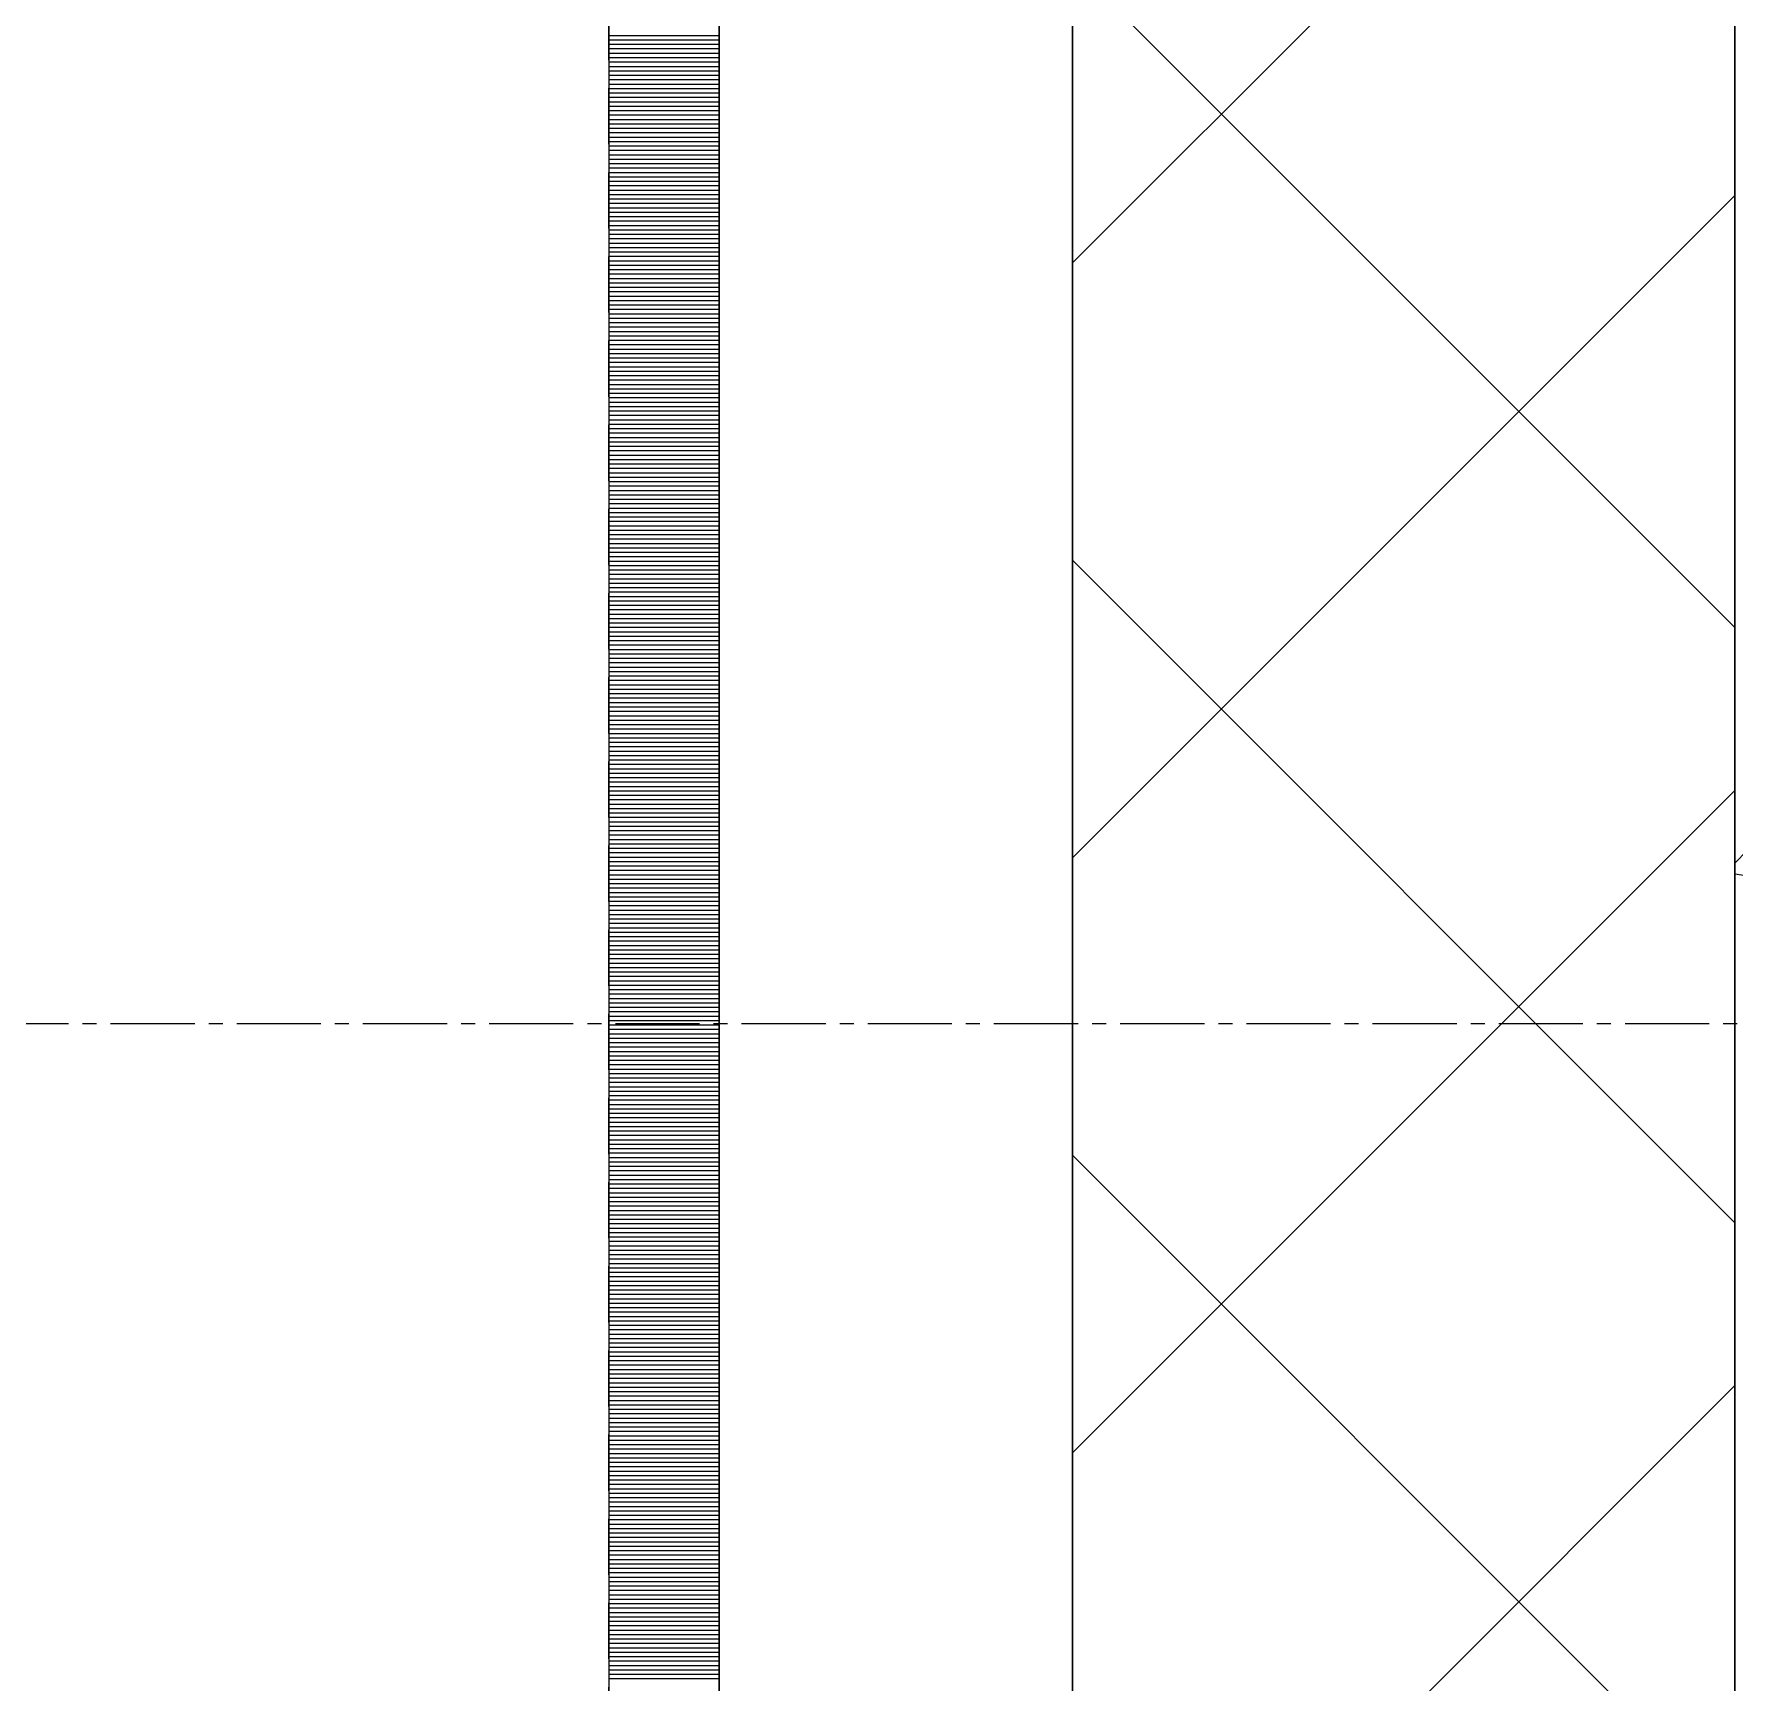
# Model space of a CAD drawing. Header units: millimetres. Extents: x 470010 to 1231400, y -134005 to 421770.
# Drawn here: x 672388.4 to 672773.6, y -67060.5 to -66687.2 of the extents above; entities that cross this region are included whole.
import ezdxf
from ezdxf.enums import TextEntityAlignment as Align

# ---------------------------------------------------------------- set-up
doc = ezdxf.new("R2010")
doc.units = ezdxf.units.MM
doc.linetypes.add('CENTER2', pattern=[28.575, 19.05, -3.175, 3.175, -3.175])
doc.linetypes.add('DASHED', pattern=[19.05, 12.7, -6.35])
doc.layers.get('Defpoints').update_dxf_attribs({"color": 140})
doc.layers.add('АР_Делит', color=120, linetype='Continuous', lineweight=0, plot=False)
for name, color, linetype, lineweight in [('АР_Стены ПЕНОблок', 52, 'Continuous', 20), ('АР_Тонкая', 254, 'Continuous', 5), ('АР_Утеплитель', 31, 'Continuous', 0), ('АР_Штриховка', 8, 'Continuous', 0)]:
    doc.layers.add(name, color=color, linetype=linetype, lineweight=lineweight)
doc.layers.add('РД_Оси_100', color=7, linetype='Continuous', lineweight=0, true_color=0x525252)
doc.styles.add('style1', font='ARIALN.TTF')

# ---------------------------------------------------------------- blocks, each defined once
blk = doc.blocks.new('СОШ_2200_АР_ОСИ_М100_28.05.24')
at = {"layer": 'АР_Делит', "color": 251, "linetype": 'DASHED', "true_color": 0x636466}
blk.add_lwpolyline([(114955, 135155), (114955, -355), (93595.036, -355), (93595.036, 13855), (94145, 13855), (94145, 68320), (66055, 68320), (66055, 13857.73), (83455, 13857.73), (83455, -355), (45245, -355), (45245, 13145), (44695, 13145), (44695, 26755), (45245, 26755), (45245, 68320), (20455, 68320), (20455, 26755), (27955, 26755), (27955, 13145), (-355, 13145), (-355, 100855)], dxfattribs=at)
at = {"layer": 'РД_Оси_100', "color": 251, "linetype": 'CENTER2', "true_color": 0x636466}
blk.add_lwpolyline([(29555, 26700), (-5454.958, 26700), (-5954.958, 26850)], dxfattribs=at)
blk = doc.blocks.new('A$C9108343f')
at = {"layer": 'АР_Стены ПЕНОблок', "color": 18, "linetype": 'Continuous', "lineweight": 20, "true_color": 0x000000}
blk.add_line((7054.96, 97555), (7054.96, 21355), dxfattribs=at)
at = {"layer": 'АР_Тонкая', "color": 18, "linetype": 'Continuous', "lineweight": 5, "true_color": 0x000000}
for p, q in [((6799.96, 97555), (6799.96, 21355)), ((6824.96, 97555), (6824.96, 21355)), ((6824.96, 21355), (6824.96, 97555)), ((6904.96, 21355), (6904.96, 97555))]:
    blk.add_line(p, q, dxfattribs=at)
at = {"layer": 'АР_Утеплитель', "color": 18, "linetype": 'Continuous', "lineweight": 0, "true_color": 0x000000}
for p, q in [((6904.96, 97555), (6904.96, 21355)), ((7054.96, 21355), (7054.96, 97555))]:
    blk.add_line(p, q, dxfattribs=at)
at = {"layer": 'АР_Штриховка', "color": 18, "linetype": 'Continuous', "lineweight": 0, "true_color": 0x000000}
for p, q in [((6904.96, 33627.24), (7054.96, 33777.24)), ((7054.96, 33544.68), (6904.96, 33694.68)), ((6799.96, 33678.75), (6824.96, 33678.75)), ((6799.96, 33677.75), (6824.96, 33677.75)), ((6799.96, 33676.75), (6824.96, 33676.75)), ((6799.96, 33675.75), (6824.96, 33675.75)), ((6799.96, 33674.75), (6824.96, 33674.75)), ((6799.96, 33673.75), (6824.96, 33673.75)), ((6799.96, 33672.75), (6824.96, 33672.75)), ((6799.96, 33671.75), (6824.96, 33671.75)), ((6799.96, 33670.75), (6824.96, 33670.75)), ((6799.96, 33669.75), (6824.96, 33669.75)), ((6799.96, 33668.75), (6824.96, 33668.75)), ((6799.96, 33667.75), (6824.96, 33667.75)), ((6799.96, 33666.75), (6824.96, 33666.75)), ((6799.96, 33665.75), (6824.96, 33665.75)), ((6799.96, 33664.75), (6824.96, 33664.75)), ((6799.96, 33663.75), (6824.96, 33663.75)), ((6799.96, 33662.75), (6824.96, 33662.75)), ((6799.96, 33661.75), (6824.96, 33661.75)), ((6799.96, 33660.75), (6824.96, 33660.75)), ((6799.96, 33659.75), (6824.96, 33659.75)), ((6799.96, 33658.75), (6824.96, 33658.75)), ((6799.96, 33657.75), (6824.96, 33657.75)), ((6799.96, 33656.75), (6824.96, 33656.75)), ((6799.96, 33655.75), (6824.96, 33655.75)), ((6799.96, 33654.75), (6824.96, 33654.75)), ((6799.96, 33653.75), (6824.96, 33653.75)), ((6799.96, 33652.75), (6824.96, 33652.75)), ((6799.96, 33651.75), (6824.96, 33651.75)), ((6799.96, 33650.75), (6824.96, 33650.75)), ((6799.96, 33649.75), (6824.96, 33649.75)), ((6799.96, 33648.75), (6824.96, 33648.75)), ((6799.96, 33647.75), (6824.96, 33647.75)), ((6799.96, 33646.75), (6824.96, 33646.75)), ((6799.96, 33645.75), (6824.96, 33645.75)), ((6799.96, 33644.75), (6824.96, 33644.75)), ((6799.96, 33643.75), (6824.96, 33643.75)), ((6799.96, 33642.75), (6824.96, 33642.75)), ((6799.96, 33641.75), (6824.96, 33641.75)), ((6904.96, 33492.54), (7054.96, 33642.54)), ((6799.96, 33640.75), (6824.96, 33640.75)), ((6799.96, 33639.75), (6824.96, 33639.75)), ((6799.96, 33638.75), (6824.96, 33638.75)), ((6799.96, 33637.75), (6824.96, 33637.75)), ((6799.96, 33636.75), (6824.96, 33636.75)), ((6799.96, 33635.75), (6824.96, 33635.75)), ((6799.96, 33634.75), (6824.96, 33634.75)), ((6799.96, 33633.75), (6824.96, 33633.75)), ((6799.96, 33632.75), (6824.96, 33632.75)), ((6799.96, 33631.75), (6824.96, 33631.75)), ((6799.96, 33630.75), (6824.96, 33630.75)), ((6799.96, 33629.75), (6824.96, 33629.75)), ((6799.96, 33628.75), (6824.96, 33628.75)), ((6799.96, 33627.75), (6824.96, 33627.75)), ((6799.96, 33626.75), (6824.96, 33626.75)), ((6799.96, 33625.75), (6824.96, 33625.75)), ((6799.96, 33624.75), (6824.96, 33624.75)), ((6799.96, 33623.75), (6824.96, 33623.75)), ((6799.96, 33622.75), (6824.96, 33622.75)), ((6799.96, 33621.75), (6824.96, 33621.75)), ((6799.96, 33620.75), (6824.96, 33620.75)), ((6799.96, 33619.75), (6824.96, 33619.75)), ((6799.96, 33618.75), (6824.96, 33618.75)), ((6799.96, 33617.75), (6824.96, 33617.75)), ((6799.96, 33616.75), (6824.96, 33616.75)), ((6799.96, 33615.75), (6824.96, 33615.75)), ((6799.96, 33614.75), (6824.96, 33614.75)), ((6799.96, 33613.75), (6824.96, 33613.75)), ((6799.96, 33612.75), (6824.96, 33612.75)), ((6799.96, 33611.75), (6824.96, 33611.75)), ((6799.96, 33610.75), (6824.96, 33610.75)), ((6799.96, 33609.75), (6824.96, 33609.75)), ((6799.96, 33608.75), (6824.96, 33608.75)), ((6799.96, 33607.75), (6824.96, 33607.75)), ((6799.96, 33606.75), (6824.96, 33606.75)), ((6799.96, 33605.75), (6824.96, 33605.75)), ((6799.96, 33604.75), (6824.96, 33604.75)), ((6799.96, 33603.75), (6824.96, 33603.75)), ((6799.96, 33602.75), (6824.96, 33602.75)), ((6799.96, 33601.75), (6824.96, 33601.75)), ((6799.96, 33600.75), (6824.96, 33600.75)), ((6799.96, 33599.75), (6824.96, 33599.75)), ((6799.96, 33598.75), (6824.96, 33598.75)), ((6799.96, 33597.75), (6824.96, 33597.75)), ((6799.96, 33596.75), (6824.96, 33596.75)), ((6799.96, 33595.75), (6824.96, 33595.75)), ((6799.96, 33594.75), (6824.96, 33594.75)), ((6799.96, 33593.75), (6824.96, 33593.75)), ((6799.96, 33592.75), (6824.96, 33592.75)), ((6799.96, 33591.75), (6824.96, 33591.75)), ((6799.96, 33590.75), (6824.96, 33590.75)), ((6799.96, 33589.75), (6824.96, 33589.75)), ((6799.96, 33588.75), (6824.96, 33588.75)), ((6799.96, 33587.75), (6824.96, 33587.75)), ((6799.96, 33586.75), (6824.96, 33586.75)), ((6799.96, 33585.75), (6824.96, 33585.75)), ((6799.96, 33584.75), (6824.96, 33584.75)), ((6799.96, 33583.75), (6824.96, 33583.75)), ((6799.96, 33582.75), (6824.96, 33582.75)), ((6799.96, 33581.75), (6824.96, 33581.75)), ((6799.96, 33580.75), (6824.96, 33580.75)), ((6799.96, 33579.75), (6824.96, 33579.75)), ((6799.96, 33578.75), (6824.96, 33578.75)), ((6799.96, 33577.75), (6824.96, 33577.75)), ((6799.96, 33576.75), (6824.96, 33576.75)), ((6799.96, 33575.75), (6824.96, 33575.75)), ((6799.96, 33574.75), (6824.96, 33574.75)), ((6799.96, 33573.75), (6824.96, 33573.75)), ((6799.96, 33572.75), (6824.96, 33572.75)), ((6799.96, 33571.75), (6824.96, 33571.75)), ((6799.96, 33570.75), (6824.96, 33570.75)), ((6799.96, 33569.75), (6824.96, 33569.75)), ((6799.96, 33568.75), (6824.96, 33568.75)), ((6799.96, 33567.75), (6824.96, 33567.75)), ((6799.96, 33566.75), (6824.96, 33566.75)), ((6799.96, 33565.75), (6824.96, 33565.75)), ((6799.96, 33564.75), (6824.96, 33564.75)), ((6799.96, 33563.75), (6824.96, 33563.75)), ((6799.96, 33562.75), (6824.96, 33562.75)), ((6799.96, 33561.75), (6824.96, 33561.75)), ((6799.96, 33560.75), (6824.96, 33560.75)), ((6799.96, 33559.75), (6824.96, 33559.75)), ((6799.96, 33558.75), (6824.96, 33558.75)), ((6799.96, 33557.75), (6824.96, 33557.75)), ((6799.96, 33556.75), (6824.96, 33556.75)), ((7054.96, 33409.97), (6904.96, 33559.97)), ((6799.96, 33555.75), (6824.96, 33555.75)), ((6799.96, 33554.75), (6824.96, 33554.75)), ((6799.96, 33553.75), (6824.96, 33553.75)), ((6799.96, 33552.75), (6824.96, 33552.75)), ((6799.96, 33551.75), (6824.96, 33551.75)), ((6799.96, 33550.75), (6824.96, 33550.75)), ((6799.96, 33549.75), (6824.96, 33549.75)), ((6799.96, 33548.75), (6824.96, 33548.75)), ((6799.96, 33547.75), (6824.96, 33547.75)), ((6799.96, 33546.75), (6824.96, 33546.75)), ((6799.96, 33545.75), (6824.96, 33545.75)), ((6799.96, 33544.75), (6824.96, 33544.75)), ((6799.96, 33543.75), (6824.96, 33543.75)), ((6799.96, 33542.75), (6824.96, 33542.75)), ((6799.96, 33541.75), (6824.96, 33541.75)), ((6799.96, 33540.75), (6824.96, 33540.75)), ((6799.96, 33539.75), (6824.96, 33539.75)), ((6799.96, 33538.75), (6824.96, 33538.75)), ((6799.96, 33537.75), (6824.96, 33537.75)), ((6799.96, 33536.75), (6824.96, 33536.75)), ((6799.96, 33535.75), (6824.96, 33535.75)), ((6799.96, 33534.75), (6824.96, 33534.75)), ((6799.96, 33533.75), (6824.96, 33533.75)), ((6799.96, 33532.75), (6824.96, 33532.75)), ((6799.96, 33531.75), (6824.96, 33531.75)), ((6799.96, 33530.75), (6824.96, 33530.75)), ((6799.96, 33529.75), (6824.96, 33529.75)), ((6799.96, 33528.75), (6824.96, 33528.75)), ((6799.96, 33527.75), (6824.96, 33527.75)), ((6799.96, 33526.75), (6824.96, 33526.75)), ((6799.96, 33525.75), (6824.96, 33525.75)), ((6799.96, 33524.75), (6824.96, 33524.75)), ((6799.96, 33523.75), (6824.96, 33523.75)), ((6799.96, 33522.75), (6824.96, 33522.75)), ((6799.96, 33521.75), (6824.96, 33521.75)), ((6799.96, 33520.75), (6824.96, 33520.75)), ((6799.96, 33519.75), (6824.96, 33519.75)), ((6799.96, 33518.75), (6824.96, 33518.75)), ((6799.96, 33517.75), (6824.96, 33517.75)), ((6799.96, 33516.75), (6824.96, 33516.75)), ((6799.96, 33515.75), (6824.96, 33515.75)), ((6799.96, 33514.75), (6824.96, 33514.75)), ((6799.96, 33513.75), (6824.96, 33513.75)), ((6799.96, 33512.75), (6824.96, 33512.75)), ((6799.96, 33511.75), (6824.96, 33511.75)), ((6799.96, 33510.75), (6824.96, 33510.75)), ((6799.96, 33509.75), (6824.96, 33509.75)), ((6799.96, 33508.75), (6824.96, 33508.75)), ((6799.96, 33507.75), (6824.96, 33507.75)), ((6799.96, 33506.75), (6824.96, 33506.75)), ((6904.96, 33357.83), (7054.96, 33507.83)), ((7054.96, 33491.33), (7072.81, 33509.94)), ((6799.96, 33505.75), (6824.96, 33505.75)), ((6799.96, 33504.75), (6824.96, 33504.75)), ((6799.96, 33503.75), (6824.96, 33503.75)), ((6799.96, 33502.75), (6824.96, 33502.75)), ((6799.96, 33501.75), (6824.96, 33501.75)), ((6799.96, 33500.75), (6824.96, 33500.75)), ((6799.96, 33499.75), (6824.96, 33499.75)), ((6799.96, 33498.75), (6824.96, 33498.75)), ((6799.96, 33497.75), (6824.96, 33497.75)), ((6799.96, 33496.75), (6824.96, 33496.75)), ((6799.96, 33495.75), (6824.96, 33495.75)), ((6799.96, 33494.75), (6824.96, 33494.75)), ((6799.96, 33493.75), (6824.96, 33493.75)), ((6799.96, 33492.75), (6824.96, 33492.75)), ((6799.96, 33491.75), (6824.96, 33491.75)), ((6799.96, 33490.75), (6824.96, 33490.75)), ((6799.96, 33489.75), (6824.96, 33489.75)), ((6799.96, 33488.75), (6824.96, 33488.75)), ((6799.96, 33487.75), (6824.96, 33487.75)), ((7054.96, 33488.95), (7075.65, 33485.74)), ((6799.96, 33486.75), (6824.96, 33486.75)), ((6799.96, 33485.75), (6824.96, 33485.75)), ((6799.96, 33484.75), (6824.96, 33484.75)), ((6799.96, 33483.75), (6824.96, 33483.75)), ((6799.96, 33482.75), (6824.96, 33482.75)), ((6799.96, 33481.75), (6824.96, 33481.75)), ((6799.96, 33480.75), (6824.96, 33480.75)), ((6799.96, 33479.75), (6824.96, 33479.75)), ((6799.96, 33478.75), (6824.96, 33478.75)), ((6799.96, 33477.75), (6824.96, 33477.75)), ((6799.96, 33476.75), (6824.96, 33476.75)), ((6799.96, 33475.75), (6824.96, 33475.75)), ((6799.96, 33474.75), (6824.96, 33474.75)), ((6799.96, 33473.75), (6824.96, 33473.75)), ((6799.96, 33472.75), (6824.96, 33472.75)), ((6799.96, 33471.75), (6824.96, 33471.75)), ((6799.96, 33470.75), (6824.96, 33470.75)), ((6799.96, 33469.75), (6824.96, 33469.75)), ((6799.96, 33468.75), (6824.96, 33468.75)), ((6799.96, 33467.75), (6824.96, 33467.75)), ((6799.96, 33466.75), (6824.96, 33466.75)), ((6799.96, 33465.75), (6824.96, 33465.75)), ((6799.96, 33464.75), (6824.96, 33464.75)), ((6799.96, 33463.75), (6824.96, 33463.75)), ((6799.96, 33462.75), (6824.96, 33462.75)), ((6799.96, 33461.75), (6824.96, 33461.75)), ((6799.96, 33460.75), (6824.96, 33460.75)), ((6799.96, 33459.75), (6824.96, 33459.75)), ((6799.96, 33458.75), (6824.96, 33458.75)), ((6799.96, 33457.75), (6824.96, 33457.75)), ((6799.96, 33456.75), (6824.96, 33456.75)), ((6799.96, 33455.75), (6824.96, 33455.75)), ((6799.96, 33454.75), (6824.96, 33454.75)), ((6799.96, 33453.75), (6824.96, 33453.75)), ((6799.96, 33452.75), (6824.96, 33452.75)), ((6799.96, 33451.75), (6824.96, 33451.75)), ((6799.96, 33450.75), (6824.96, 33450.75)), ((6799.96, 33449.75), (6824.96, 33449.75)), ((6799.96, 33448.75), (6824.96, 33448.75)), ((6799.96, 33447.75), (6824.96, 33447.75)), ((6799.96, 33446.75), (6824.96, 33446.75)), ((6799.96, 33445.75), (6824.96, 33445.75)), ((6799.96, 33444.75), (6824.96, 33444.75)), ((6799.96, 33443.75), (6824.96, 33443.75)), ((6799.96, 33442.75), (6824.96, 33442.75)), ((6799.96, 33441.75), (6824.96, 33441.75)), ((6799.96, 33440.75), (6824.96, 33440.75)), ((6799.96, 33439.75), (6824.96, 33439.75)), ((6799.96, 33438.75), (6824.96, 33438.75)), ((6799.96, 33437.75), (6824.96, 33437.75)), ((6799.96, 33436.75), (6824.96, 33436.75)), ((6799.96, 33435.75), (6824.96, 33435.75)), ((6799.96, 33434.75), (6824.96, 33434.75)), ((6799.96, 33433.75), (6824.96, 33433.75)), ((6799.96, 33432.75), (6824.96, 33432.75)), ((6799.96, 33431.75), (6824.96, 33431.75)), ((6799.96, 33430.75), (6824.96, 33430.75)), ((6799.96, 33429.75), (6824.96, 33429.75)), ((6799.96, 33428.75), (6824.96, 33428.75)), ((6799.96, 33427.75), (6824.96, 33427.75)), ((6799.96, 33426.75), (6824.96, 33426.75)), ((6799.96, 33425.75), (6824.96, 33425.75)), ((6799.96, 33424.75), (6824.96, 33424.75)), ((6799.96, 33423.75), (6824.96, 33423.75)), ((6799.96, 33422.75), (6824.96, 33422.75)), ((6799.96, 33421.75), (6824.96, 33421.75)), ((7054.96, 33275.27), (6904.96, 33425.27)), ((6799.96, 33420.75), (6824.96, 33420.75)), ((6799.96, 33419.75), (6824.96, 33419.75)), ((6799.96, 33418.75), (6824.96, 33418.75)), ((6799.96, 33417.75), (6824.96, 33417.75)), ((6799.96, 33416.75), (6824.96, 33416.75)), ((6799.96, 33415.75), (6824.96, 33415.75)), ((6799.96, 33414.75), (6824.96, 33414.75)), ((6799.96, 33413.75), (6824.96, 33413.75)), ((6799.96, 33412.75), (6824.96, 33412.75)), ((6799.96, 33411.75), (6824.96, 33411.75)), ((6799.96, 33410.75), (6824.96, 33410.75)), ((6799.96, 33409.75), (6824.96, 33409.75)), ((6799.96, 33408.75), (6824.96, 33408.75)), ((6799.96, 33407.75), (6824.96, 33407.75)), ((6799.96, 33406.75), (6824.96, 33406.75)), ((6799.96, 33405.75), (6824.96, 33405.75)), ((6799.96, 33404.75), (6824.96, 33404.75)), ((6799.96, 33403.75), (6824.96, 33403.75)), ((6799.96, 33402.75), (6824.96, 33402.75)), ((6799.96, 33401.75), (6824.96, 33401.75)), ((6799.96, 33400.75), (6824.96, 33400.75)), ((6799.96, 33399.75), (6824.96, 33399.75)), ((6799.96, 33398.75), (6824.96, 33398.75)), ((6799.96, 33397.75), (6824.96, 33397.75)), ((6799.96, 33396.75), (6824.96, 33396.75)), ((6799.96, 33395.75), (6824.96, 33395.75)), ((6799.96, 33394.75), (6824.96, 33394.75)), ((6799.96, 33393.75), (6824.96, 33393.75)), ((6799.96, 33392.75), (6824.96, 33392.75)), ((6799.96, 33391.75), (6824.96, 33391.75)), ((6799.96, 33390.75), (6824.96, 33390.75)), ((6799.96, 33389.75), (6824.96, 33389.75)), ((6799.96, 33388.75), (6824.96, 33388.75)), ((6799.96, 33387.75), (6824.96, 33387.75)), ((6799.96, 33386.75), (6824.96, 33386.75)), ((6799.96, 33385.75), (6824.96, 33385.75)), ((6799.96, 33384.75), (6824.96, 33384.75)), ((6799.96, 33383.75), (6824.96, 33383.75)), ((6799.96, 33382.75), (6824.96, 33382.75)), ((6799.96, 33381.75), (6824.96, 33381.75)), ((6799.96, 33380.75), (6824.96, 33380.75)), ((6799.96, 33379.75), (6824.96, 33379.75)), ((6799.96, 33378.75), (6824.96, 33378.75)), ((6799.96, 33377.75), (6824.96, 33377.75)), ((6799.96, 33376.75), (6824.96, 33376.75)), ((6799.96, 33375.75), (6824.96, 33375.75)), ((6799.96, 33374.75), (6824.96, 33374.75)), ((6799.96, 33373.75), (6824.96, 33373.75)), ((6799.96, 33372.75), (6824.96, 33372.75)), ((6799.96, 33371.75), (6824.96, 33371.75)), ((6904.96, 33223.13), (7054.96, 33373.13)), ((6799.96, 33370.75), (6824.96, 33370.75)), ((6799.96, 33369.75), (6824.96, 33369.75)), ((6799.96, 33368.75), (6824.96, 33368.75)), ((6799.96, 33367.75), (6824.96, 33367.75)), ((6799.96, 33366.75), (6824.96, 33366.75)), ((6799.96, 33365.75), (6824.96, 33365.75)), ((6799.96, 33364.75), (6824.96, 33364.75)), ((6799.96, 33363.75), (6824.96, 33363.75)), ((6799.96, 33362.75), (6824.96, 33362.75)), ((6799.96, 33361.75), (6824.96, 33361.75)), ((6799.96, 33360.75), (6824.96, 33360.75)), ((6799.96, 33359.75), (6824.96, 33359.75)), ((6799.96, 33358.75), (6824.96, 33358.75)), ((6799.96, 33357.75), (6824.96, 33357.75)), ((6799.96, 33356.75), (6824.96, 33356.75)), ((6799.96, 33355.75), (6824.96, 33355.75)), ((6799.96, 33354.75), (6824.96, 33354.75)), ((6799.96, 33353.75), (6824.96, 33353.75)), ((6799.96, 33352.75), (6824.96, 33352.75)), ((6799.96, 33351.75), (6824.96, 33351.75)), ((6799.96, 33350.75), (6824.96, 33350.75)), ((6799.96, 33349.75), (6824.96, 33349.75)), ((6799.96, 33348.75), (6824.96, 33348.75)), ((6799.96, 33347.75), (6824.96, 33347.75)), ((6799.96, 33346.75), (6824.96, 33346.75)), ((6799.96, 33345.75), (6824.96, 33345.75)), ((6799.96, 33344.75), (6824.96, 33344.75)), ((6799.96, 33343.75), (6824.96, 33343.75)), ((6799.96, 33342.75), (6824.96, 33342.75)), ((6799.96, 33341.75), (6824.96, 33341.75)), ((6799.96, 33340.75), (6824.96, 33340.75)), ((6799.96, 33339.75), (6824.96, 33339.75)), ((6799.96, 33338.75), (6824.96, 33338.75)), ((6799.96, 33337.75), (6824.96, 33337.75)), ((6799.96, 33336.75), (6824.96, 33336.75)), ((6799.96, 33335.75), (6824.96, 33335.75)), ((6799.96, 33334.75), (6824.96, 33334.75)), ((6799.96, 33333.75), (6824.96, 33333.75)), ((6799.96, 33332.75), (6824.96, 33332.75)), ((6799.96, 33331.75), (6824.96, 33331.75)), ((6799.96, 33330.75), (6824.96, 33330.75)), ((6799.96, 33329.75), (6824.96, 33329.75)), ((6799.96, 33328.75), (6824.96, 33328.75)), ((6799.96, 33327.75), (6824.96, 33327.75)), ((6799.96, 33326.75), (6824.96, 33326.75)), ((6799.96, 33325.75), (6824.96, 33325.75)), ((6799.96, 33324.75), (6824.96, 33324.75)), ((6799.96, 33323.75), (6824.96, 33323.75)), ((6799.96, 33322.75), (6824.96, 33322.75)), ((6799.96, 33321.75), (6824.96, 33321.75)), ((6799.96, 33320.75), (6824.96, 33320.75)), ((6799.96, 33319.75), (6824.96, 33319.75)), ((6799.96, 33318.75), (6824.96, 33318.75)), ((6799.96, 33317.75), (6824.96, 33317.75)), ((6799.96, 33316.75), (6824.96, 33316.75)), ((6799.96, 33315.75), (6824.96, 33315.75)), ((6799.96, 33314.75), (6824.96, 33314.75)), ((6799.96, 33313.75), (6824.96, 33313.75)), ((6799.96, 33312.75), (6824.96, 33312.75)), ((6799.96, 33311.75), (6824.96, 33311.75)), ((6799.96, 33310.75), (6824.96, 33310.75)), ((6799.96, 33309.75), (6824.96, 33309.75)), ((6799.96, 33308.75), (6824.96, 33308.75)), ((6799.96, 33307.75), (6824.96, 33307.75)), ((6799.96, 33306.75), (6824.96, 33306.75))]:
    blk.add_line(p, q, dxfattribs=at)
at = {"layer": 'РД_Оси_100'}
blk.add_blockref('СОШ_2200_АР_ОСИ_М100_28.05.24', (7154.96, 6755), dxfattribs=at)
at = {"layer": 'Defpoints', "color": 18, "true_color": 0x000000, "style": 'style1'}
for p in [(143949.34, 316089.12), (143974.98, 281639.5), (143890.4, 273244.71), (143839.99, 264276.81), (143967.75, 254892.38), (12251.96, 104178.14), (12382.58, 96023.14)]:
    blk.add_attdef('АР-ПОМЕЩЕНИЕ:НАИМЕНОВАНИЕ', text='', height=100, dxfattribs=at).set_placement(p, align=Align.MIDDLE)
at = {"layer": 'Defpoints', "color": 18, "true_color": 0x000000, "style": 'style1', "flags": 8}
for p in [(143951.3, 279099.09), (143848.34, 269251.11), (143875.33, 260094.25), (144049.74, 250824.7), (163419.28, 238153.36), (155897.46, 237965.97), (183037.2, 237965.97), (143342.94, 237876.19)]:
    blk.add_attdef('АР-ПОМЕЩЕНИЕ:НАИМЕНОВАНИЕ', text='', height=100, dxfattribs=at).set_placement(p, align=Align.MIDDLE)

msp = doc.modelspace()

# ---------------------------------------------------------------- linework, layer by layer
at = {"layer": 'АР_Стены ПЕНОблок', "color": 18, "linetype": 'Continuous', "lineweight": 20, "true_color": 0x000000}
msp.add_line((672773.57, -2811.242), (672773.57, -79011.242), dxfattribs=at)
at = {"layer": 'АР_Тонкая', "color": 18, "linetype": 'Continuous', "lineweight": 5, "true_color": 0x000000}
for p, q in [((672518.57, -2811.242), (672518.57, -79011.242)), ((672543.57, -2811.242), (672543.57, -79011.242)), ((672543.57, -79011.242), (672543.57, -2811.242)), ((672623.57, -79011.242), (672623.57, -2811.242))]:
    msp.add_line(p, q, dxfattribs=at)
at = {"layer": 'АР_Утеплитель', "color": 18, "linetype": 'Continuous', "lineweight": 0, "true_color": 0x000000}
for p, q in [((672623.57, -2811.242), (672623.57, -79011.242)), ((672773.57, -79011.242), (672773.57, -2811.242))]:
    msp.add_line(p, q, dxfattribs=at)
at = {"layer": 'АР_Штриховка', "color": 18, "linetype": 'Continuous', "lineweight": 0, "true_color": 0x000000}
for p, q in [((672623.57, -66739), (672773.57, -66589)), ((672773.57, -66821.567), (672623.57, -66671.567)), ((672518.57, -66687.492), (672543.57, -66687.492)), ((672518.57, -66688.492), (672543.57, -66688.492)), ((672518.57, -66689.492), (672543.57, -66689.492)), ((672518.57, -66690.492), (672543.57, -66690.492)), ((672518.57, -66691.492), (672543.57, -66691.492)), ((672518.57, -66692.492), (672543.57, -66692.492)), ((672518.57, -66693.492), (672543.57, -66693.492)), ((672518.57, -66694.492), (672543.57, -66694.492)), ((672518.57, -66695.492), (672543.57, -66695.492)), ((672518.57, -66696.492), (672543.57, -66696.492)), ((672518.57, -66697.492), (672543.57, -66697.492)), ((672518.57, -66698.492), (672543.57, -66698.492)), ((672518.57, -66699.492), (672543.57, -66699.492)), ((672518.57, -66700.492), (672543.57, -66700.492)), ((672518.57, -66701.492), (672543.57, -66701.492)), ((672518.57, -66702.492), (672543.57, -66702.492)), ((672518.57, -66703.492), (672543.57, -66703.492)), ((672518.57, -66704.492), (672543.57, -66704.492)), ((672518.57, -66705.492), (672543.57, -66705.492)), ((672518.57, -66706.492), (672543.57, -66706.492)), ((672518.57, -66707.492), (672543.57, -66707.492)), ((672518.57, -66708.492), (672543.57, -66708.492)), ((672518.57, -66709.492), (672543.57, -66709.492)), ((672518.57, -66710.492), (672543.57, -66710.492)), ((672518.57, -66711.492), (672543.57, -66711.492)), ((672518.57, -66712.492), (672543.57, -66712.492)), ((672518.57, -66713.492), (672543.57, -66713.492)), ((672518.57, -66714.492), (672543.57, -66714.492)), ((672518.57, -66715.492), (672543.57, -66715.492)), ((672518.57, -66716.492), (672543.57, -66716.492)), ((672518.57, -66717.492), (672543.57, -66717.492)), ((672518.57, -66718.492), (672543.57, -66718.492)), ((672518.57, -66719.492), (672543.57, -66719.492)), ((672518.57, -66720.492), (672543.57, -66720.492)), ((672518.57, -66721.492), (672543.57, -66721.492)), ((672518.57, -66722.492), (672543.57, -66722.492)), ((672518.57, -66723.492), (672543.57, -66723.492)), ((672623.57, -66873.704), (672773.57, -66723.704)), ((672518.57, -66724.492), (672543.57, -66724.492)), ((672518.57, -66725.492), (672543.57, -66725.492)), ((672518.57, -66726.492), (672543.57, -66726.492)), ((672518.57, -66727.492), (672543.57, -66727.492)), ((672518.57, -66728.492), (672543.57, -66728.492)), ((672518.57, -66729.492), (672543.57, -66729.492)), ((672518.57, -66730.492), (672543.57, -66730.492)), ((672518.57, -66731.492), (672543.57, -66731.492)), ((672518.57, -66732.492), (672543.57, -66732.492)), ((672518.57, -66733.492), (672543.57, -66733.492)), ((672518.57, -66734.492), (672543.57, -66734.492)), ((672518.57, -66735.492), (672543.57, -66735.492)), ((672518.57, -66736.492), (672543.57, -66736.492)), ((672518.57, -66737.492), (672543.57, -66737.492)), ((672518.57, -66738.492), (672543.57, -66738.492)), ((672518.57, -66739.492), (672543.57, -66739.492)), ((672518.57, -66740.492), (672543.57, -66740.492)), ((672518.57, -66741.492), (672543.57, -66741.492)), ((672518.57, -66742.492), (672543.57, -66742.492)), ((672518.57, -66743.492), (672543.57, -66743.492)), ((672518.57, -66744.492), (672543.57, -66744.492)), ((672518.57, -66745.492), (672543.57, -66745.492)), ((672518.57, -66746.492), (672543.57, -66746.492)), ((672518.57, -66747.492), (672543.57, -66747.492)), ((672518.57, -66748.492), (672543.57, -66748.492)), ((672518.57, -66749.492), (672543.57, -66749.492)), ((672518.57, -66750.492), (672543.57, -66750.492)), ((672518.57, -66751.492), (672543.57, -66751.492)), ((672518.57, -66752.492), (672543.57, -66752.492)), ((672518.57, -66753.492), (672543.57, -66753.492)), ((672518.57, -66754.492), (672543.57, -66754.492)), ((672518.57, -66755.492), (672543.57, -66755.492)), ((672518.57, -66756.492), (672543.57, -66756.492)), ((672518.57, -66757.492), (672543.57, -66757.492)), ((672518.57, -66758.492), (672543.57, -66758.492)), ((672518.57, -66759.492), (672543.57, -66759.492)), ((672518.57, -66760.492), (672543.57, -66760.492)), ((672518.57, -66761.492), (672543.57, -66761.492)), ((672518.57, -66762.492), (672543.57, -66762.492)), ((672518.57, -66763.492), (672543.57, -66763.492)), ((672518.57, -66764.492), (672543.57, -66764.492)), ((672518.57, -66765.492), (672543.57, -66765.492)), ((672518.57, -66766.492), (672543.57, -66766.492)), ((672518.57, -66767.492), (672543.57, -66767.492)), ((672518.57, -66768.492), (672543.57, -66768.492)), ((672518.57, -66769.492), (672543.57, -66769.492)), ((672518.57, -66770.492), (672543.57, -66770.492)), ((672518.57, -66771.492), (672543.57, -66771.492)), ((672518.57, -66772.492), (672543.57, -66772.492)), ((672518.57, -66773.492), (672543.57, -66773.492)), ((672518.57, -66774.492), (672543.57, -66774.492)), ((672518.57, -66775.492), (672543.57, -66775.492)), ((672518.57, -66776.492), (672543.57, -66776.492)), ((672518.57, -66777.492), (672543.57, -66777.492)), ((672518.57, -66778.492), (672543.57, -66778.492)), ((672518.57, -66779.492), (672543.57, -66779.492)), ((672518.57, -66780.492), (672543.57, -66780.492)), ((672518.57, -66781.492), (672543.57, -66781.492)), ((672518.57, -66782.492), (672543.57, -66782.492)), ((672518.57, -66783.492), (672543.57, -66783.492)), ((672518.57, -66784.492), (672543.57, -66784.492)), ((672518.57, -66785.492), (672543.57, -66785.492)), ((672518.57, -66786.492), (672543.57, -66786.492)), ((672518.57, -66787.492), (672543.57, -66787.492)), ((672518.57, -66788.492), (672543.57, -66788.492)), ((672518.57, -66789.492), (672543.57, -66789.492)), ((672518.57, -66790.492), (672543.57, -66790.492)), ((672518.57, -66791.492), (672543.57, -66791.492)), ((672518.57, -66792.492), (672543.57, -66792.492)), ((672518.57, -66793.492), (672543.57, -66793.492)), ((672518.57, -66794.492), (672543.57, -66794.492)), ((672518.57, -66795.492), (672543.57, -66795.492)), ((672518.57, -66796.492), (672543.57, -66796.492)), ((672518.57, -66797.492), (672543.57, -66797.492)), ((672518.57, -66798.492), (672543.57, -66798.492)), ((672518.57, -66799.492), (672543.57, -66799.492)), ((672518.57, -66800.492), (672543.57, -66800.492)), ((672518.57, -66801.492), (672543.57, -66801.492)), ((672518.57, -66802.492), (672543.57, -66802.492)), ((672518.57, -66803.492), (672543.57, -66803.492)), ((672518.57, -66804.492), (672543.57, -66804.492)), ((672518.57, -66805.492), (672543.57, -66805.492)), ((672518.57, -66806.492), (672543.57, -66806.492)), ((672518.57, -66807.492), (672543.57, -66807.492)), ((672518.57, -66808.492), (672543.57, -66808.492)), ((672773.57, -66956.27), (672623.57, -66806.27)), ((672518.57, -66809.492), (672543.57, -66809.492)), ((672518.57, -66810.492), (672543.57, -66810.492)), ((672518.57, -66811.492), (672543.57, -66811.492)), ((672518.57, -66812.492), (672543.57, -66812.492)), ((672518.57, -66813.492), (672543.57, -66813.492)), ((672518.57, -66814.492), (672543.57, -66814.492)), ((672518.57, -66815.492), (672543.57, -66815.492)), ((672518.57, -66816.492), (672543.57, -66816.492)), ((672518.57, -66817.492), (672543.57, -66817.492)), ((672518.57, -66818.492), (672543.57, -66818.492)), ((672518.57, -66819.492), (672543.57, -66819.492)), ((672518.57, -66820.492), (672543.57, -66820.492)), ((672518.57, -66821.492), (672543.57, -66821.492)), ((672518.57, -66822.492), (672543.57, -66822.492)), ((672518.57, -66823.492), (672543.57, -66823.492)), ((672518.57, -66824.492), (672543.57, -66824.492)), ((672518.57, -66825.492), (672543.57, -66825.492)), ((672518.57, -66826.492), (672543.57, -66826.492)), ((672518.57, -66827.492), (672543.57, -66827.492)), ((672518.57, -66828.492), (672543.57, -66828.492)), ((672518.57, -66829.492), (672543.57, -66829.492)), ((672518.57, -66830.492), (672543.57, -66830.492)), ((672518.57, -66831.492), (672543.57, -66831.492)), ((672518.57, -66832.492), (672543.57, -66832.492)), ((672518.57, -66833.492), (672543.57, -66833.492)), ((672518.57, -66834.492), (672543.57, -66834.492)), ((672518.57, -66835.492), (672543.57, -66835.492)), ((672518.57, -66836.492), (672543.57, -66836.492)), ((672518.57, -66837.492), (672543.57, -66837.492)), ((672518.57, -66838.492), (672543.57, -66838.492)), ((672518.57, -66839.492), (672543.57, -66839.492)), ((672518.57, -66840.492), (672543.57, -66840.492)), ((672518.57, -66841.492), (672543.57, -66841.492)), ((672518.57, -66842.492), (672543.57, -66842.492)), ((672518.57, -66843.492), (672543.57, -66843.492)), ((672518.57, -66844.492), (672543.57, -66844.492)), ((672518.57, -66845.492), (672543.57, -66845.492)), ((672518.57, -66846.492), (672543.57, -66846.492)), ((672518.57, -66847.492), (672543.57, -66847.492)), ((672518.57, -66848.492), (672543.57, -66848.492)), ((672518.57, -66849.492), (672543.57, -66849.492)), ((672518.57, -66850.492), (672543.57, -66850.492)), ((672518.57, -66851.492), (672543.57, -66851.492)), ((672518.57, -66852.492), (672543.57, -66852.492)), ((672518.57, -66853.492), (672543.57, -66853.492)), ((672518.57, -66854.492), (672543.57, -66854.492)), ((672518.57, -66855.492), (672543.57, -66855.492)), ((672518.57, -66856.492), (672543.57, -66856.492)), ((672518.57, -66857.492), (672543.57, -66857.492)), ((672518.57, -66858.492), (672543.57, -66858.492)), ((672623.57, -67008.407), (672773.57, -66858.407)), ((672773.57, -66874.91), (672791.424, -66856.302)), ((672518.57, -66859.492), (672543.57, -66859.492)), ((672518.57, -66860.492), (672543.57, -66860.492)), ((672518.57, -66861.492), (672543.57, -66861.492)), ((672518.57, -66862.492), (672543.57, -66862.492)), ((672518.57, -66863.492), (672543.57, -66863.492)), ((672518.57, -66864.492), (672543.57, -66864.492)), ((672518.57, -66865.492), (672543.57, -66865.492)), ((672518.57, -66866.492), (672543.57, -66866.492)), ((672518.57, -66867.492), (672543.57, -66867.492)), ((672518.57, -66868.492), (672543.57, -66868.492)), ((672518.57, -66869.492), (672543.57, -66869.492)), ((672518.57, -66870.492), (672543.57, -66870.492)), ((672518.57, -66871.492), (672543.57, -66871.492)), ((672518.57, -66872.492), (672543.57, -66872.492)), ((672518.57, -66873.492), (672543.57, -66873.492)), ((672518.57, -66874.492), (672543.57, -66874.492)), ((672518.57, -66875.492), (672543.57, -66875.492)), ((672518.57, -66876.492), (672543.57, -66876.492)), ((672518.57, -66877.492), (672543.57, -66877.492)), ((672773.57, -66877.288), (672794.264, -66880.498)), ((672518.57, -66878.492), (672543.57, -66878.492)), ((672518.57, -66879.492), (672543.57, -66879.492)), ((672518.57, -66880.492), (672543.57, -66880.492)), ((672518.57, -66881.492), (672543.57, -66881.492)), ((672518.57, -66882.492), (672543.57, -66882.492)), ((672518.57, -66883.492), (672543.57, -66883.492)), ((672518.57, -66884.492), (672543.57, -66884.492)), ((672518.57, -66885.492), (672543.57, -66885.492)), ((672518.57, -66886.492), (672543.57, -66886.492)), ((672518.57, -66887.492), (672543.57, -66887.492)), ((672518.57, -66888.492), (672543.57, -66888.492)), ((672518.57, -66889.492), (672543.57, -66889.492)), ((672518.57, -66890.492), (672543.57, -66890.492)), ((672518.57, -66891.492), (672543.57, -66891.492)), ((672518.57, -66892.492), (672543.57, -66892.492)), ((672518.57, -66893.492), (672543.57, -66893.492)), ((672518.57, -66894.492), (672543.57, -66894.492)), ((672518.57, -66895.492), (672543.57, -66895.492)), ((672518.57, -66896.492), (672543.57, -66896.492)), ((672518.57, -66897.492), (672543.57, -66897.492)), ((672518.57, -66898.492), (672543.57, -66898.492)), ((672518.57, -66899.492), (672543.57, -66899.492)), ((672518.57, -66900.492), (672543.57, -66900.492)), ((672518.57, -66901.492), (672543.57, -66901.492)), ((672518.57, -66902.492), (672543.57, -66902.492)), ((672518.57, -66903.492), (672543.57, -66903.492)), ((672518.57, -66904.492), (672543.57, -66904.492)), ((672518.57, -66905.492), (672543.57, -66905.492)), ((672518.57, -66906.492), (672543.57, -66906.492)), ((672518.57, -66907.492), (672543.57, -66907.492)), ((672518.57, -66908.492), (672543.57, -66908.492)), ((672518.57, -66909.492), (672543.57, -66909.492)), ((672518.57, -66910.492), (672543.57, -66910.492)), ((672518.57, -66911.492), (672543.57, -66911.492)), ((672518.57, -66912.492), (672543.57, -66912.492)), ((672518.57, -66913.492), (672543.57, -66913.492)), ((672518.57, -66914.492), (672543.57, -66914.492)), ((672518.57, -66915.492), (672543.57, -66915.492)), ((672518.57, -66916.492), (672543.57, -66916.492)), ((672518.57, -66917.492), (672543.57, -66917.492)), ((672518.57, -66918.492), (672543.57, -66918.492)), ((672518.57, -66919.492), (672543.57, -66919.492)), ((672518.57, -66920.492), (672543.57, -66920.492)), ((672518.57, -66921.492), (672543.57, -66921.492)), ((672518.57, -66922.492), (672543.57, -66922.492)), ((672518.57, -66923.492), (672543.57, -66923.492)), ((672518.57, -66924.492), (672543.57, -66924.492)), ((672518.57, -66925.492), (672543.57, -66925.492)), ((672518.57, -66926.492), (672543.57, -66926.492)), ((672518.57, -66927.492), (672543.57, -66927.492)), ((672518.57, -66928.492), (672543.57, -66928.492)), ((672518.57, -66929.492), (672543.57, -66929.492)), ((672518.57, -66930.492), (672543.57, -66930.492)), ((672518.57, -66931.492), (672543.57, -66931.492)), ((672518.57, -66932.492), (672543.57, -66932.492)), ((672518.57, -66933.492), (672543.57, -66933.492)), ((672518.57, -66934.492), (672543.57, -66934.492)), ((672518.57, -66935.492), (672543.57, -66935.492)), ((672518.57, -66936.492), (672543.57, -66936.492)), ((672518.57, -66937.492), (672543.57, -66937.492)), ((672518.57, -66938.492), (672543.57, -66938.492)), ((672518.57, -66939.492), (672543.57, -66939.492)), ((672518.57, -66940.492), (672543.57, -66940.492)), ((672518.57, -66941.492), (672543.57, -66941.492)), ((672518.57, -66942.492), (672543.57, -66942.492)), ((672518.57, -66943.492), (672543.57, -66943.492)), ((672773.57, -67090.974), (672623.57, -66940.974)), ((672518.57, -66944.492), (672543.57, -66944.492)), ((672518.57, -66945.492), (672543.57, -66945.492)), ((672518.57, -66946.492), (672543.57, -66946.492)), ((672518.57, -66947.492), (672543.57, -66947.492)), ((672518.57, -66948.492), (672543.57, -66948.492)), ((672518.57, -66949.492), (672543.57, -66949.492)), ((672518.57, -66950.492), (672543.57, -66950.492)), ((672518.57, -66951.492), (672543.57, -66951.492)), ((672518.57, -66952.492), (672543.57, -66952.492)), ((672518.57, -66953.492), (672543.57, -66953.492)), ((672518.57, -66954.492), (672543.57, -66954.492)), ((672518.57, -66955.492), (672543.57, -66955.492)), ((672518.57, -66956.492), (672543.57, -66956.492)), ((672518.57, -66957.492), (672543.57, -66957.492)), ((672518.57, -66958.492), (672543.57, -66958.492)), ((672518.57, -66959.492), (672543.57, -66959.492)), ((672518.57, -66960.492), (672543.57, -66960.492)), ((672518.57, -66961.492), (672543.57, -66961.492)), ((672518.57, -66962.492), (672543.57, -66962.492)), ((672518.57, -66963.492), (672543.57, -66963.492)), ((672518.57, -66964.492), (672543.57, -66964.492)), ((672518.57, -66965.492), (672543.57, -66965.492)), ((672518.57, -66966.492), (672543.57, -66966.492)), ((672518.57, -66967.492), (672543.57, -66967.492)), ((672518.57, -66968.492), (672543.57, -66968.492)), ((672518.57, -66969.492), (672543.57, -66969.492)), ((672518.57, -66970.492), (672543.57, -66970.492)), ((672518.57, -66971.492), (672543.57, -66971.492)), ((672518.57, -66972.492), (672543.57, -66972.492)), ((672518.57, -66973.492), (672543.57, -66973.492)), ((672518.57, -66974.492), (672543.57, -66974.492)), ((672518.57, -66975.492), (672543.57, -66975.492)), ((672518.57, -66976.492), (672543.57, -66976.492)), ((672518.57, -66977.492), (672543.57, -66977.492)), ((672518.57, -66978.492), (672543.57, -66978.492)), ((672518.57, -66979.492), (672543.57, -66979.492)), ((672518.57, -66980.492), (672543.57, -66980.492)), ((672518.57, -66981.492), (672543.57, -66981.492)), ((672518.57, -66982.492), (672543.57, -66982.492)), ((672518.57, -66983.492), (672543.57, -66983.492)), ((672518.57, -66984.492), (672543.57, -66984.492)), ((672518.57, -66985.492), (672543.57, -66985.492)), ((672518.57, -66986.492), (672543.57, -66986.492)), ((672518.57, -66987.492), (672543.57, -66987.492)), ((672518.57, -66988.492), (672543.57, -66988.492)), ((672518.57, -66989.492), (672543.57, -66989.492)), ((672518.57, -66990.492), (672543.57, -66990.492)), ((672518.57, -66991.492), (672543.57, -66991.492)), ((672518.57, -66992.492), (672543.57, -66992.492)), ((672518.57, -66993.492), (672543.57, -66993.492)), ((672623.57, -67143.111), (672773.57, -66993.111)), ((672518.57, -66994.492), (672543.57, -66994.492)), ((672518.57, -66995.492), (672543.57, -66995.492)), ((672518.57, -66996.492), (672543.57, -66996.492)), ((672518.57, -66997.492), (672543.57, -66997.492)), ((672518.57, -66998.492), (672543.57, -66998.492)), ((672518.57, -66999.492), (672543.57, -66999.492)), ((672518.57, -67000.492), (672543.57, -67000.492)), ((672518.57, -67001.492), (672543.57, -67001.492)), ((672518.57, -67002.492), (672543.57, -67002.492)), ((672518.57, -67003.492), (672543.57, -67003.492)), ((672518.57, -67004.492), (672543.57, -67004.492)), ((672518.57, -67005.492), (672543.57, -67005.492)), ((672518.57, -67006.492), (672543.57, -67006.492)), ((672518.57, -67007.492), (672543.57, -67007.492)), ((672518.57, -67008.492), (672543.57, -67008.492)), ((672518.57, -67009.492), (672543.57, -67009.492)), ((672518.57, -67010.492), (672543.57, -67010.492)), ((672518.57, -67011.492), (672543.57, -67011.492)), ((672518.57, -67012.492), (672543.57, -67012.492)), ((672518.57, -67013.492), (672543.57, -67013.492)), ((672518.57, -67014.492), (672543.57, -67014.492)), ((672518.57, -67015.492), (672543.57, -67015.492)), ((672518.57, -67016.492), (672543.57, -67016.492)), ((672518.57, -67017.492), (672543.57, -67017.492)), ((672518.57, -67018.492), (672543.57, -67018.492)), ((672518.57, -67019.492), (672543.57, -67019.492)), ((672518.57, -67020.492), (672543.57, -67020.492)), ((672518.57, -67021.492), (672543.57, -67021.492)), ((672518.57, -67022.492), (672543.57, -67022.492)), ((672518.57, -67023.492), (672543.57, -67023.492)), ((672518.57, -67024.492), (672543.57, -67024.492)), ((672518.57, -67025.492), (672543.57, -67025.492)), ((672518.57, -67026.492), (672543.57, -67026.492)), ((672518.57, -67027.492), (672543.57, -67027.492)), ((672518.57, -67028.492), (672543.57, -67028.492)), ((672518.57, -67029.492), (672543.57, -67029.492)), ((672518.57, -67030.492), (672543.57, -67030.492)), ((672518.57, -67031.492), (672543.57, -67031.492)), ((672518.57, -67032.492), (672543.57, -67032.492)), ((672518.57, -67033.492), (672543.57, -67033.492)), ((672518.57, -67034.492), (672543.57, -67034.492)), ((672518.57, -67035.492), (672543.57, -67035.492)), ((672518.57, -67036.492), (672543.57, -67036.492)), ((672518.57, -67037.492), (672543.57, -67037.492)), ((672518.57, -67038.492), (672543.57, -67038.492)), ((672518.57, -67039.492), (672543.57, -67039.492)), ((672518.57, -67040.492), (672543.57, -67040.492)), ((672518.57, -67041.492), (672543.57, -67041.492)), ((672518.57, -67042.492), (672543.57, -67042.492)), ((672518.57, -67043.492), (672543.57, -67043.492)), ((672518.57, -67044.492), (672543.57, -67044.492)), ((672518.57, -67045.492), (672543.57, -67045.492)), ((672518.57, -67046.492), (672543.57, -67046.492)), ((672518.57, -67047.492), (672543.57, -67047.492)), ((672518.57, -67048.492), (672543.57, -67048.492)), ((672518.57, -67049.492), (672543.57, -67049.492)), ((672518.57, -67050.492), (672543.57, -67050.492)), ((672518.57, -67051.492), (672543.57, -67051.492)), ((672518.57, -67052.492), (672543.57, -67052.492)), ((672518.57, -67053.492), (672543.57, -67053.492)), ((672518.57, -67054.492), (672543.57, -67054.492)), ((672518.57, -67055.492), (672543.57, -67055.492)), ((672518.57, -67056.492), (672543.57, -67056.492)), ((672518.57, -67057.492), (672543.57, -67057.492)), ((672518.57, -67058.492), (672543.57, -67058.492)), ((672518.57, -67059.492), (672543.57, -67059.492))]:
    msp.add_line(p, q, dxfattribs=at)

# ---------------------------------------------------------------- block references
msp.add_blockref('A$C9108343f', (665718.612, -100366.242))
at = {"layer": 'РД_Оси_100'}
msp.add_blockref('СОШ_2200_АР_ОСИ_М100_28.05.24', (672873.57, -93611.242), dxfattribs=at)

doc.saveas('drawing.dxf')
